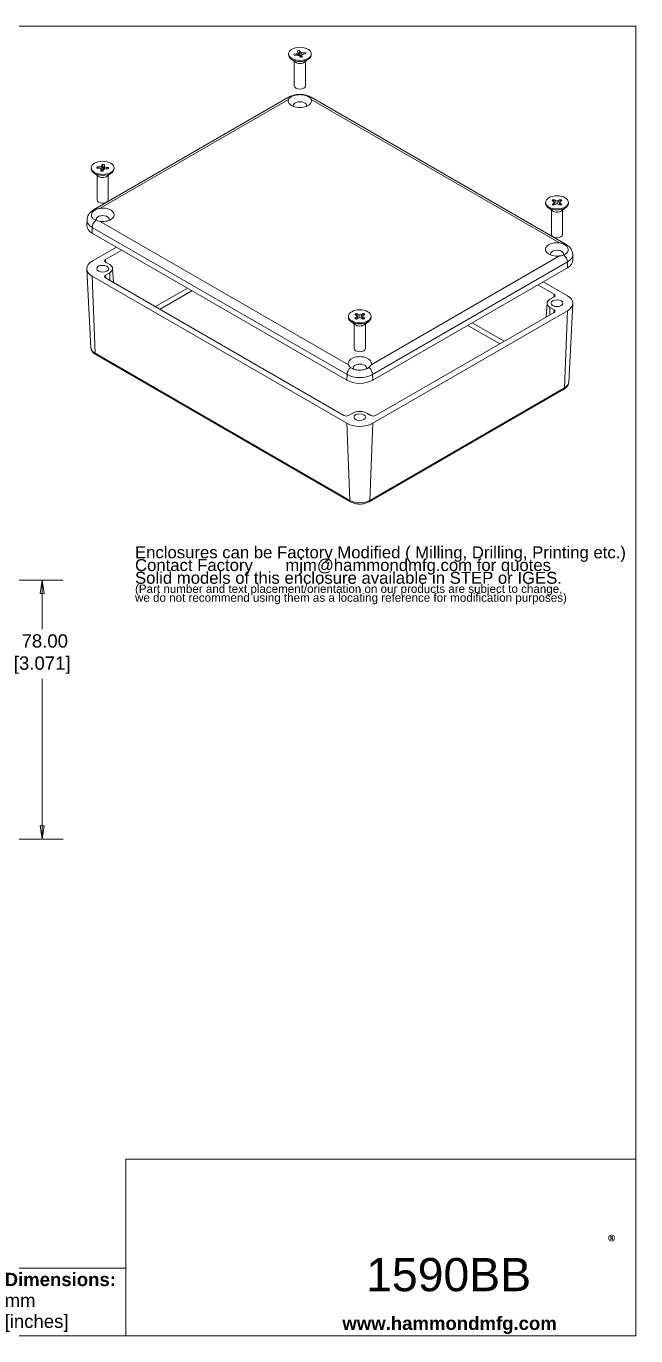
# Model space of a CAD drawing. Header units: millimetres. Extents: x 18 to 539, y 19 to 415.
# Drawn here: x 355.9 to 539.5, y 19.3 to 413.5 of the extents above; entities that cross this region are included whole.
import ezdxf

# ---------------------------------------------------------------- set-up
doc = ezdxf.new("R2010")
doc.units = ezdxf.units.MM
doc.header["$LTSCALE"] = 2
for name, color, linetype, lineweight in [('Dimension (ANSI)', 7, 'Continuous', 9), ('Sketch Geometry (ANSI)', 7, 'Continuous', 9), ('Symbol (ANSI)', 7, 'Continuous', 9), ('Visible (ANSI)', 7, 'Continuous', 9), ('Visible Narrow (ANSI)', 7, 'Continuous', 9)]:
    doc.layers.add(name, color=color, linetype=linetype, lineweight=lineweight)
doc.styles.add('Note Text (ANSI)', font='arial.ttf')
doc.styles.add('Text Style20', font='arial.ttf')
doc.dimstyles.new('Default - mm (ANSI)', dxfattribs={"dimscale": 2, "dimtxt": 2, "dimasz": 2, "dimexe": 3.175, "dimexo": 1, "dimgap": 0.8, "dimtad": 0, "dimtih": 1, "dimtoh": 1, "dimrnd": 1e-08, "dimzin": 4, "dimdsep": 46, "dimtxsty": 'Note Text (ANSI)', "dimblk": 'Filled-1', "dimcen": 0.09, "dimdle": 10, "dimclrd": 256, "dimclre": 256, "dimclrt": 256, "dimadec": 1, "dimazin": 0, "dimtfac": 1.524, "dimtofl": 0, "dimtmove": 0, "dimatfit": 3, "dimfxl": 0, "dimtolj": 1, "dimtzin": 0, "dimlwd": -1, "dimlwe": -1, "dimarcsym": 0})

# ---------------------------------------------------------------- blocks, each defined once
blk = doc.blocks.new('Title Blocks HAMMOND')
at = {"layer": 'Sketch Geometry (ANSI)'}
for p, q in [((270, 206.73), (9.35, 206.73)), ((9.35, 206.73), (9.35, 9.64)), ((270, 36.2), (270, 206.73)), ((270, 36.2), (193.21, 36.2)), ((193.21, 36.2), (193.21, 9.64)), ((270, 9.64), (270, 36.2)), ((173.94, 9.64), (173.94, 19.84)), ((173.94, 19.84), (193.21, 19.84)), ((193.21, 19.84), (193.21, 9.64)), ((9.35, 9.64), (173.94, 9.64)), ((193.21, 9.64), (173.94, 9.64)), ((193.21, 9.64), (270, 9.64))]:
    blk.add_line(p, q, dxfattribs=at)
at = {"layer": 'Symbol (ANSI)', "insert": (265.78, 24.7), "char_height": 2, "attachment_point": 1, "style": 'Note Text (ANSI)'}
blk.add_mtext('\\fCalibri|b1|i0;\\H2.0000;®\\fCalibri|b1|i0;\\H21.7410;\\P', dxfattribs=at)
at = {"layer": 'Symbol (ANSI)', "insert": (174.95, 14.67), "char_height": 2, "width": 30.7233, "attachment_point": 4, "line_spacing_factor": 0.944221, "style": 'Note Text (ANSI)'}
blk.add_mtext('\\fArial|b1|i0;\\H2.0000;Dimensions:\\fArial|b0|i0;\\H2.0000;\\Pmm\\P[inches]', dxfattribs=at)
at = {"layer": 'Symbol (ANSI)', "insert": (225.81, 11.22), "char_height": 2, "width": 32.2927, "attachment_point": 4, "style": 'Note Text (ANSI)'}
blk.add_mtext('\\fArial|b1|i0;\\H2.0000;www.hammondmfg.com', dxfattribs=at)
at = {"layer": 'Symbol (ANSI)', "style": 'Text Style20'}
blk.add_attdef('<TITLE>_001', (229.38, 16.35), '', height=5, dxfattribs=at)
blk = doc.blocks.new('Filled-1')
at = {"color": 0}
for p, q in [((0, 0), (-1, 0.15)), ((-1, 0.15), (-1, -0.15)), ((-1, 0), (0, 0)), ((-1, -0.15), (0, 0))]:
    blk.add_line(p, q, dxfattribs=at)
at = {"color": 0, "flags": 128}
blk.add_lwpolyline([(-1, -0.15), (0, 0), (-1, 0.15), (-1, -0.15)], dxfattribs=at)
at = {"color": 0}
blk.add_solid([(-1, -0.15), (0, 0), (-1, 0.15), (-1, -0.15)], dxfattribs=at)
blk = doc.blocks.new('*D25')
at = {"layer": 'Defpoints', "color": 0, "transparency": 16777216}
for p in [(347.43, 246.76), (347.43, 168.76), (360.72, 168.76)]:
    blk.add_point(p, dxfattribs=at)
at = {"layer": 'Dimension (ANSI)', "transparency": 16777216}
for p, q in [((349.43, 246.76), (367.07, 246.76)), ((360.72, 242.76), (360.72, 232.02)), ((360.72, 172.76), (360.72, 217.01)), ((349.43, 168.76), (367.07, 168.76))]:
    blk.add_line(p, q, dxfattribs=at)
at = {"layer": 'Dimension (ANSI)', "transparency": 16777216, "xscale": 4, "yscale": 4, "zscale": 4}
for p, rotation in [((360.72, 246.76), 90), ((360.72, 168.76), 270)]:
    blk.add_blockref('Filled-1', p, dxfattribs=dict(at, rotation=rotation))
at = {"layer": 'Dimension (ANSI)', "transparency": 16777216, "insert": (360.72, 224.51), "char_height": 4, "attachment_point": 5, "style": 'Note Text (ANSI)'}
blk.add_mtext('\\A1; 78.00\\P[3.071]', dxfattribs=at)

msp = doc.modelspace()

# ---------------------------------------------------------------- linework, layer by layer
at = {"layer": 'Visible (ANSI)'}
for p, q in [((437.713, 405.7), (437.539, 406.084)), ((438.227, 406.187), (438.401, 405.804)), ((434.901, 405.148), (434.901, 404.837)), ((436.998, 402.603), (435.626, 403.62)), ((436.53, 405.088), (437.193, 405.189)), ((436.641, 402.867), (436.641, 395.484)), ((437.373, 404.791), (436.71, 404.691)), ((437.193, 405.189), (437.648, 405.378)), ((437.193, 405.189), (437.229, 404.769)), ((437.931, 404.754), (437.373, 404.791)), ((437.648, 405.378), (437.713, 405.7)), ((437.648, 405.378), (437.765, 404.765)), ((437.713, 405.7), (437.922, 404.755)), ((438.26, 404.491), (437.931, 404.754)), ((438.06, 405.009), (438.195, 404.711)), ((438.401, 405.804), (438.195, 404.711)), ((438.195, 404.711), (438.606, 404.383)), ((438.433, 404.108), (438.26, 404.491)), ((438.401, 405.804), (438.73, 405.542)), ((438.73, 405.542), (438.606, 404.383)), ((438.606, 404.383), (438.891, 404.364)), ((438.73, 405.542), (439.287, 405.504)), ((439.012, 404.917), (438.844, 404.15)), ((438.948, 404.595), (438.851, 404.151)), ((439.012, 404.917), (438.948, 404.595)), ((438.948, 404.595), (439.121, 404.212)), ((439.467, 405.107), (439.012, 404.917)), ((439.287, 405.504), (439.951, 405.605)), ((439.287, 405.504), (439.294, 405.035)), ((440.131, 405.207), (439.467, 405.107)), ((439.663, 402.603), (441.035, 403.62)), ((440.019, 402.867), (440.019, 395.484)), ((441.759, 405.148), (441.759, 404.837)), ((376.216, 358.214), (434.906, 392.099)), ((441.755, 392.099), (518.476, 347.804)), ((375.504, 370.855), (375.504, 370.544)), ((377.813, 370.736), (377.134, 370.789)), ((377.229, 371.196), (377.909, 371.143)), ((378.304, 370.579), (377.813, 370.736)), ((377.909, 371.143), (378.455, 371.218)), ((377.909, 371.143), (377.913, 370.704)), ((378.435, 370.264), (378.304, 370.579)), ((378.455, 371.218), (378.727, 371.502)), ((378.455, 371.218), (378.603, 370.069)), ((378.727, 371.502), (378.819, 371.894)), ((378.727, 371.502), (378.943, 370.423)), ((378.943, 370.423), (379.015, 370.729)), ((379.432, 371.446), (379.204, 370.403)), ((379.958, 370.567), (379.412, 370.492)), ((379.524, 371.839), (379.432, 371.446)), ((379.432, 371.446), (379.562, 371.131)), ((379.562, 371.131), (379.452, 370.498)), ((379.562, 371.131), (380.054, 370.974)), ((380.637, 370.514), (379.958, 370.567)), ((380.054, 370.974), (380.028, 370.562)), ((380.054, 370.974), (380.733, 370.921)), ((382.362, 370.855), (382.362, 370.544)), ((377.601, 368.31), (376.229, 369.327)), ((377.244, 368.575), (377.244, 361.191)), ((378.343, 369.871), (378.435, 370.264)), ((378.435, 370.264), (378.529, 369.84)), ((378.482, 370.052), (378.603, 370.069)), ((378.603, 370.069), (378.943, 370.423)), ((379.14, 370.208), (379.047, 369.816)), ((379.412, 370.492), (379.14, 370.208)), ((379.204, 370.403), (379.241, 370.314)), ((380.266, 368.31), (381.638, 369.327)), ((380.622, 368.575), (380.622, 361.191)), ((512.33, 360.445), (512.33, 360.134)), ((514.426, 357.9), (513.054, 358.917)), ((514.742, 360.741), (514.257, 361.021)), ((514.257, 359.868), (514.742, 360.148)), ((514.968, 360.445), (514.742, 360.741)), ((514.742, 360.148), (514.968, 360.445)), ((514.742, 360.148), (514.831, 359.619)), ((514.76, 361.312), (515.245, 361.032)), ((515.245, 359.858), (514.76, 359.578)), ((514.968, 360.445), (515.123, 359.788)), ((515.098, 359.897), (515.116, 359.886)), ((515.245, 361.032), (515.116, 359.886)), ((515.116, 359.886), (515.24, 359.855)), ((515.245, 361.032), (515.759, 360.901)), ((515.759, 359.988), (515.245, 359.858)), ((515.759, 360.901), (516.272, 361.032)), ((515.759, 360.901), (515.759, 359.988)), ((516.272, 359.858), (515.759, 359.988)), ((516.272, 361.032), (516.757, 361.312)), ((516.272, 361.032), (516.401, 359.886)), ((516.757, 359.578), (516.272, 359.858)), ((516.277, 359.855), (516.401, 359.886)), ((516.549, 360.445), (516.394, 359.788)), ((516.401, 359.886), (516.42, 359.897)), ((516.775, 360.741), (516.549, 360.445)), ((516.549, 360.445), (516.775, 360.148)), ((516.775, 360.148), (516.686, 359.619)), ((517.26, 361.021), (516.775, 360.741)), ((516.775, 360.148), (517.26, 359.868)), ((517.091, 357.9), (518.463, 358.917)), ((519.188, 360.445), (519.188, 360.134)), ((374.214, 355.217), (374.142, 353.528)), ((514.069, 358.164), (514.069, 350.78)), ((517.448, 358.164), (517.448, 350.78)), ((452.472, 306.909), (375.751, 351.204)), ((383.087, 346.969), (375.751, 342.734)), ((379.817, 343.244), (384.678, 346.05)), ((520.477, 344.807), (520.55, 343.118)), ((375.411, 316.699), (374.143, 340.39)), ((381.055, 341.713), (379.817, 342.428)), ((379.817, 338.549), (381.055, 339.263)), ((381.932, 340.542), (382.154, 336.383)), ((518.941, 340.794), (460.251, 306.909)), ((375.751, 338.243), (452.472, 293.948)), ((451.589, 296.295), (379.817, 337.733)), ((510.014, 335.64), (514.875, 332.833)), ((518.941, 332.323), (511.605, 336.559)), ((514.875, 332.017), (513.637, 331.303)), ((460.251, 293.948), (518.941, 327.833)), ((514.875, 327.323), (461.134, 296.295)), ((512.76, 330.131), (512.537, 325.973)), ((513.637, 328.853), (514.875, 328.138)), ((519.281, 306.288), (520.549, 329.98)), ((452.933, 326.152), (452.933, 325.841)), ((455.029, 323.607), (453.657, 324.624)), ((454.672, 323.871), (454.672, 316.487)), ((455.345, 326.448), (454.86, 326.728)), ((454.86, 325.575), (455.345, 325.855)), ((455.571, 326.152), (455.345, 326.448)), ((455.345, 325.855), (455.571, 326.152)), ((455.345, 325.855), (455.434, 325.326)), ((455.363, 327.019), (455.848, 326.739)), ((455.848, 325.565), (455.363, 325.285)), ((455.571, 326.152), (455.726, 325.495)), ((455.701, 325.604), (455.719, 325.593)), ((455.848, 326.739), (455.719, 325.593)), ((455.719, 325.593), (455.843, 325.562)), ((455.848, 326.739), (456.362, 326.608)), ((456.362, 325.696), (455.848, 325.565)), ((456.362, 326.608), (456.875, 326.739)), ((456.362, 326.608), (456.362, 325.696)), ((456.875, 325.565), (456.362, 325.696)), ((456.875, 326.739), (457.36, 327.019)), ((456.875, 326.739), (457.004, 325.593)), ((457.36, 325.285), (456.875, 325.565)), ((456.88, 325.562), (457.004, 325.593)), ((457.152, 326.152), (456.997, 325.495)), ((457.004, 325.593), (457.023, 325.604)), ((457.378, 326.448), (457.152, 326.152)), ((457.152, 326.152), (457.378, 325.855)), ((457.378, 325.855), (457.289, 325.326)), ((457.863, 326.728), (457.378, 326.448)), ((457.378, 325.855), (457.863, 325.575)), ((457.694, 323.607), (459.066, 324.624)), ((458.051, 323.871), (458.051, 316.487)), ((459.791, 326.152), (459.791, 325.841)), ((376.854, 314.624), (453.576, 270.329)), ((459.148, 270.329), (517.837, 304.214)), ((454.24, 297.01), (453.002, 296.295)), ((459.721, 296.295), (458.483, 297.01))]:
    msp.add_line(p, q, dxfattribs=at)
for centre, major_axis in [((438.33, 405.148), (-3.429, 0)), ((378.933, 370.855), (3.429, 0)), ((515.759, 360.445), (-3.429, 0)), ((378.933, 340.488), (1.75, 0)), ((456.362, 326.152), (-3.429, 0)), ((515.759, 330.078), (1.75, 0)), ((456.362, 295.785), (1.75, 0))]:
    msp.add_ellipse(centre, major_axis=major_axis, ratio=0.5773503, dxfattribs=at)
for centre, major_axis, ratio, start_param, end_param in [((438.33, 405.148), (1.803, 0), 0.5773503, 1.6278933, 2.0248609), ((438.33, 404.837), (3.429, 0), 0.5773503, 3.1415927, 6.2831853), ((438.33, 405.148), (-1.803, 0), 0.5773503, 0.057097, 0.4540646), ((438.33, 403.203), (-1.689, 0), 0.5773503, 0.6619784, 2.4796143), ((438.33, 404.111), (1.579, 0), 0.5773503, 1.7429199, 1.8657036), ((438.33, 405.148), (-1.803, 0), 0.5773503, 1.6278933, 2.0248609), ((438.33, 405.148), (1.803, 0), 0.5773503, 0.057097, 0.4540646), ((438.33, 395.484), (1.689, 0), 0.5773503, 3.1415927, 6.2831853), ((438.33, 391.008), (3.5, 0), 0.5773503, 2.9355059, 6.4892721), ((438.33, 389.599), (2, 0), 0.5773503, 6.0458556, 9.6621077), ((378.933, 370.544), (3.429, 0), 0.5773503, 3.1415927, 6.2831853), ((378.933, 370.855), (-1.803, 0), 0.5773503, 5.9495409, 6.3465085), ((378.933, 370.855), (1.803, 0), 0.5773503, 1.2371519, 1.6341195), ((378.933, 369.818), (1.579, 0), 0.5773503, 1.3555467, 1.5190929), ((378.933, 370.855), (1.803, 0), 0.5773503, 5.9495409, 6.3465085), ((378.933, 368.91), (-1.689, 0), 0.5773503, 0.6619784, 2.4796143), ((378.933, 370.855), (-1.803, 0), 0.5773503, 1.2371519, 1.6341195), ((378.933, 361.191), (1.689, 0), 0.5773503, 3.1415927, 6.2831853), ((378.933, 356.715), (3.5, 0), 0.5773503, 4.5063022, 8.0600684), ((515.759, 360.134), (3.429, 0), 0.5773503, 3.1415927, 6.2831853), ((515.759, 360.445), (1.803, 0), 0.5773503, 2.1577107, 2.5546783), ((515.759, 360.445), (-1.803, 0), 0.5773503, 0.5869144, 0.9838819), ((515.759, 360.445), (1.803, 0), 0.5773503, 0.5869144, 0.9838819), ((515.759, 360.445), (-1.803, 0), 0.5773503, 2.1577107, 2.5546783), ((378.933, 355.307), (2, 0), 0.5773503, 6.0458556, 9.6743787), ((515.759, 358.499), (-1.689, 0), 0.5773503, 0.6619784, 2.4796143), ((379.64, 353.449), (-5.5, 0), 0.5773503, 6.2584901, 7.0685835), ((515.759, 346.305), (-3.5, 0), 0.5773503, 4.5063022, 8.0600684), ((515.759, 350.78), (1.689, 0), 0.5773503, 3.1415927, 6.2831853), ((380.526, 342.836), (-1.002, 0), 0.5762528, 5.4987385, 7.0676321), ((515.759, 344.896), (2, 0), 0.5773503, 6.0335846, 9.6621077), ((515.051, 343.039), (5.5, 0), 0.5773503, 5.4977871, 6.3078805), ((379.64, 340.488), (-5.5, 0), 0.5773503, 5.4977871, 7.0685835), ((378.933, 340.488), (3, 0), 0.5773503, 5.4977871, 7.0685835), ((380.526, 338.141), (-1.002, 0), 0.5762528, 5.4987385, 7.0676321), ((515.759, 330.078), (-3, 0), 0.5773503, 5.4977871, 7.0685835), ((514.166, 332.425), (1.002, 0), 0.5762528, 5.4987385, 7.0676321), ((515.051, 330.078), (5.5, 0), 0.5773503, 5.4977871, 7.0685835), ((514.166, 327.73), (1.002, 0), 0.5762528, 5.4987385, 7.0676321), ((456.362, 325.841), (3.429, 0), 0.5773503, 3.1415927, 6.2831853), ((456.362, 326.152), (1.803, 0), 0.5773503, 2.1577107, 2.5546783), ((456.362, 326.152), (-1.803, 0), 0.5773503, 0.5869144, 0.9838819), ((456.362, 324.207), (-1.689, 0), 0.5773503, 0.6619784, 2.4796143), ((456.362, 326.152), (1.803, 0), 0.5773503, 0.5869144, 0.9838819), ((456.362, 326.152), (-1.803, 0), 0.5773503, 2.1577107, 2.5546783), ((456.362, 316.487), (1.689, 0), 0.5773503, 3.1415927, 6.2831853), ((456.362, 312.012), (-3.5, 0), 0.5773503, 2.9355059, 6.4892721), ((456.362, 310.603), (2, 0), 0.5773503, 6.0252788, 9.6826845), ((456.362, 309.155), (-5.5, 0), 0.5773503, 0.7853982, 2.3561945), ((452.296, 296.704), (1, 0), 0.5784498, 3.9279421, 5.4968358), ((456.362, 295.785), (-3, 0), 0.5773503, 3.9269908, 5.4977871), ((460.427, 296.704), (1, 0), 0.5784498, 3.9279421, 5.4968358), ((456.362, 296.193), (5.5, 0), 0.5773503, 3.9269908, 5.4977871)]:
    msp.add_ellipse(centre, major_axis=major_axis, ratio=ratio, start_param=start_param, end_param=end_param, dxfattribs=at)
for points in [[(438.227, 406.187), (438.137, 405.567), (438.06, 405.009)], [(436.53, 405.088), (436.543, 405.024), (436.556, 404.961)], [(439.951, 405.605), (439.929, 405.385), (439.906, 405.173)], [(377.229, 371.196), (377.257, 370.983), (377.284, 370.777)], [(378.819, 371.894), (378.924, 371.281), (379.015, 370.729)], [(380.733, 370.921), (380.7, 370.742), (380.667, 370.569)], [(514.76, 361.312), (514.753, 361.016), (514.748, 360.734)], [(516.757, 361.312), (516.764, 361.016), (516.769, 360.734)], [(455.363, 327.019), (455.356, 326.723), (455.351, 326.441)], [(457.36, 327.019), (457.367, 326.723), (457.372, 326.441)]]:
    msp.add_open_spline(points, degree=2, dxfattribs=at)
for points, knots in [([(434.904, 391.422), (434.967, 391.596), (435.092, 391.755), (435.348, 391.99), (435.452, 392.071), (435.564, 392.149)], [0.78002071, 0.78002071, 0.78002071, 0.78002071, 0.87175228, 0.87175228, 0.92293975, 0.92293975, 0.92293975, 0.92293975]), ([(434.906, 392.099), (435.317, 392.336), (435.755, 392.516), (436.664, 392.783), (437.135, 392.87), (438.089, 392.958), (438.572, 392.958), (439.526, 392.87), (439.997, 392.783), (440.906, 392.516), (441.344, 392.336), (441.755, 392.099)], [0, 0, 0, 0, 0.3141593, 0.3141593, 0.6283185, 0.6283185, 0.9424778, 0.9424778, 1.2566371, 1.2566371, 1.5707963, 1.5707963, 1.5707963, 1.5707963]), ([(435.564, 392.149), (435.796, 392.311), (436.076, 392.45), (436.765, 392.695), (437.183, 392.787), (438.077, 392.885), (438.546, 392.887), (439.459, 392.792), (439.896, 392.696), (440.593, 392.445), (440.868, 392.308), (441.097, 392.149)], [-0.93134701, -0.93134701, -0.93134701, -0.93134701, -0.81827831, -0.81827831, -0.68407016, -0.68407016, -0.54502011, -0.54502011, -0.40527843, -0.40527843, -0.29390011, -0.29390011, -0.29390011, -0.29390011]), ([(441.097, 392.149), (441.208, 392.071), (441.312, 391.99), (441.569, 391.755), (441.693, 391.596), (441.756, 391.422)], [1.01990453, 1.01990453, 1.01990453, 1.01990453, 1.07109199, 1.07109199, 1.16282356, 1.16282356, 1.16282356, 1.16282356]), ([(374.214, 355.217), (374.226, 355.493), (374.275, 355.765), (374.434, 356.279), (374.544, 356.52), (374.804, 356.96), (374.954, 357.16), (375.28, 357.52), (375.456, 357.681), (375.824, 357.971), (376.017, 358.099), (376.216, 358.214)], [5.52248237, 5.52248237, 5.52248237, 5.52248237, 5.67462295, 5.67462295, 5.82676354, 5.82676354, 5.97890413, 5.97890413, 6.13104472, 6.13104472, 6.28318531, 6.28318531, 6.28318531, 6.28318531]), ([(376.874, 355.07), (376.578, 355.195), (376.322, 355.348), (375.869, 355.729), (375.697, 355.964), (375.514, 356.472), (375.512, 356.743), (375.688, 357.277), (375.866, 357.536), (376.33, 357.956), (376.583, 358.123), (376.874, 358.264)], [-0.93134701, -0.93134701, -0.93134701, -0.93134701, -0.81827831, -0.81827831, -0.68407016, -0.68407016, -0.54502011, -0.54502011, -0.40527843, -0.40527843, -0.29390011, -0.29390011, -0.29390011, -0.29390011]), ([(376.874, 358.264), (377.016, 358.333), (377.168, 358.4), (377.611, 358.569), (377.915, 358.657), (378.217, 358.693)], [1.01990453, 1.01990453, 1.01990453, 1.01990453, 1.07109199, 1.07109199, 1.16282356, 1.16282356, 1.16282356, 1.16282356]), ([(378.217, 354.738), (377.915, 354.774), (377.611, 354.829), (377.168, 354.957), (377.016, 355.01), (376.874, 355.07)], [0.78002071, 0.78002071, 0.78002071, 0.78002071, 0.87175228, 0.87175228, 0.92293975, 0.92293975, 0.92293975, 0.92293975]), ([(516.475, 348.283), (516.777, 348.247), (517.081, 348.158), (517.523, 347.99), (517.676, 347.923), (517.818, 347.854)], [0.78002071, 0.78002071, 0.78002071, 0.78002071, 0.87175228, 0.87175228, 0.92293975, 0.92293975, 0.92293975, 0.92293975]), ([(517.818, 347.854), (517.917, 347.806), (518.012, 347.755), (518.417, 347.512), (518.67, 347.292), (519.035, 346.807), (519.138, 346.544), (519.171, 346.009), (519.093, 345.742), (518.762, 345.25), (518.514, 345.03), (518.077, 344.778), (517.951, 344.716), (517.818, 344.66)], [-1.87633308, -1.87633308, -1.87633308, -1.87633308, -1.83834491, -1.83834491, -1.70642584, -1.70642584, -1.57019131, -1.57019131, -1.42926225, -1.42926225, -1.29017338, -1.29017338, -1.23898343, -1.23898343, -1.23898343, -1.23898343]), ([(518.476, 347.804), (518.675, 347.689), (518.868, 347.561), (519.236, 347.271), (519.412, 347.11), (519.738, 346.749), (519.888, 346.55), (520.148, 346.11), (520.258, 345.869), (520.417, 345.355), (520.466, 345.082), (520.477, 344.807)], [1.57079633, 1.57079633, 1.57079633, 1.57079633, 1.72293691, 1.72293691, 1.8750775, 1.8750775, 2.02721809, 2.02721809, 2.17935868, 2.17935868, 2.33149927, 2.33149927, 2.33149927, 2.33149927]), ([(517.818, 344.66), (517.676, 344.6), (517.523, 344.546), (517.081, 344.419), (516.777, 344.364), (516.475, 344.327)], [1.01990453, 1.01990453, 1.01990453, 1.01990453, 1.07109199, 1.07109199, 1.16282356, 1.16282356, 1.16282356, 1.16282356]), ([(375.411, 316.699), (375.42, 316.518), (375.454, 316.339), (375.562, 315.999), (375.637, 315.837), (375.817, 315.536), (375.922, 315.397), (376.155, 315.141), (376.283, 315.024), (376.556, 314.809), (376.702, 314.712), (376.854, 314.624)], [3.95786867, 3.95786867, 3.95786867, 3.95786867, 4.10877273, 4.10877273, 4.2596768, 4.2596768, 4.41058086, 4.41058086, 4.56148492, 4.56148492, 4.71238898, 4.71238898, 4.71238898, 4.71238898]), ([(453.595, 310.775), (453.484, 310.862), (453.38, 310.956), (453.123, 311.232), (452.999, 311.425), (452.936, 311.599)], [1.01990453, 1.01990453, 1.01990453, 1.01990453, 1.07109199, 1.07109199, 1.16282356, 1.16282356, 1.16282356, 1.16282356]), ([(459.787, 311.599), (459.724, 311.425), (459.6, 311.232), (459.344, 310.956), (459.239, 310.862), (459.128, 310.775)], [0.78002071, 0.78002071, 0.78002071, 0.78002071, 0.87175228, 0.87175228, 0.92293975, 0.92293975, 0.92293975, 0.92293975]), ([(459.128, 310.775), (459.05, 310.715), (458.966, 310.657), (458.57, 310.41), (458.205, 310.254), (457.388, 310.03), (456.941, 309.966), (456.016, 309.946), (455.547, 309.993), (454.674, 310.197), (454.276, 310.35), (453.815, 310.617), (453.7, 310.694), (453.595, 310.775)], [-1.87633308, -1.87633308, -1.87633308, -1.87633308, -1.83834491, -1.83834491, -1.70642584, -1.70642584, -1.57019131, -1.57019131, -1.42926225, -1.42926225, -1.29017338, -1.29017338, -1.23898343, -1.23898343, -1.23898343, -1.23898343]), ([(517.837, 304.214), (517.99, 304.302), (518.136, 304.399), (518.409, 304.613), (518.537, 304.731), (518.77, 304.987), (518.875, 305.126), (519.055, 305.427), (519.13, 305.588), (519.238, 305.929), (519.272, 306.108), (519.281, 306.288)], [0, 0, 0, 0, 0.15090406, 0.15090406, 0.30180812, 0.30180812, 0.45271218, 0.45271218, 0.60361625, 0.60361625, 0.75452031, 0.75452031, 0.75452031, 0.75452031]), ([(453.576, 270.329), (453.893, 270.145), (454.243, 270.001), (454.981, 269.784), (455.369, 269.712), (456.16, 269.639), (456.563, 269.639), (457.354, 269.712), (457.743, 269.784), (458.48, 270.001), (458.83, 270.145), (459.148, 270.329)], [4.712389, 4.712389, 4.712389, 4.712389, 5.0265482, 5.0265482, 5.3407075, 5.3407075, 5.6548668, 5.6548668, 5.969026, 5.969026, 6.2831853, 6.2831853, 6.2831853, 6.2831853])]:
    msp.add_open_spline(points, degree=3, knots=knots, dxfattribs=at)
at = {"layer": 'Visible Narrow (ANSI)'}
for p, q in [((378.217, 358.693), (434.904, 391.422)), ((441.756, 391.422), (516.475, 348.283)), ((375.751, 351.204), (375.802, 352.924)), ((375.802, 352.924), (452.524, 308.629)), ((452.936, 311.599), (378.217, 354.738)), ((379.881, 342.391), (379.817, 343.244)), ((516.475, 344.327), (459.787, 311.599)), ((381.055, 339.263), (381.14, 336.969)), ((460.2, 308.629), (518.889, 342.513)), ((518.941, 340.794), (518.889, 342.513)), ((375.751, 338.243), (376.648, 315.047)), ((379.881, 337.696), (379.817, 338.549)), ((404.451, 334.634), (394.817, 329.072)), ((396.2, 328.274), (405.834, 333.836)), ((514.875, 332.833), (514.811, 331.98)), ((513.637, 328.853), (513.552, 326.559)), ((514.875, 328.138), (514.811, 327.285)), ((518.941, 327.833), (518.044, 304.636)), ((488.858, 323.426), (498.492, 317.864)), ((499.874, 318.662), (490.241, 324.224)), ((453.369, 270.752), (376.648, 315.047)), ((452.472, 306.909), (452.524, 308.629)), ((460.251, 306.909), (460.2, 308.629)), ((518.044, 304.636), (459.354, 270.752)), ((452.472, 293.948), (453.369, 270.752)), ((460.251, 293.948), (459.354, 270.752))]:
    msp.add_line(p, q, dxfattribs=at)
for centre, major_axis, start_param, end_param in [((435.906, 390.367), (-1, 1.732), 5.7417663, 6.2831853), ((440.755, 390.367), (1, 1.732), 0, 0.541419), ((379.64, 355.139), (-5.428, 0), 6.2584901, 7.0685835), ((377.216, 353.683), (-1, -1.732), 4.17097, 5.4628806), ((377.216, 356.482), (-1, 1.732), 5.7417663, 6.2831853), ((517.476, 346.072), (1, 1.732), 0, 0.541419), ((517.476, 343.272), (-1, 1.732), 3.9618974, 5.253808), ((515.051, 344.729), (5.428, 0), 5.4977871, 6.3078805), ((379.64, 316.774), (-4.232, 0), 0.0308779, 0.7853982), ((377.354, 315.49), (-0.5, -0.866), 5.5414204, 6.2831853), ((453.937, 309.388), (-1, -1.732), 4.17097, 5.4628806), ((456.362, 310.845), (5.428, 0), 3.9269908, 5.4977871), ((458.786, 309.388), (1, -1.732), 0.8203047, 2.1122153), ((517.337, 305.08), (0.5, -0.866), 0, 0.7417649), ((515.051, 306.364), (4.232, 0), 5.4977871, 6.2523075), ((454.076, 271.195), (-0.5, -0.866), 5.5414204, 6.2831853), ((456.362, 272.479), (-4.232, 0), 0.7853982, 2.3561945), ((458.648, 271.195), (0.5, -0.866), 0, 0.7417649)]:
    msp.add_ellipse(centre, major_axis=major_axis, ratio=0.5773503, start_param=start_param, end_param=end_param, dxfattribs=at)

# ---------------------------------------------------------------- block references
at = {"xscale": 2, "yscale": 2, "zscale": 2}
msp.add_blockref('Title Blocks HAMMOND', (-0.498, 0.025), dxfattribs=at).add_auto_attribs({'<TITLE>_001': '1590BB'})

# ---------------------------------------------------------------- texts
at = {"layer": 'Symbol (ANSI)', "color": 5, "true_color": 0x0000ff, "insert": (388.675, 246.31), "char_height": 4, "width": 148.60771, "attachment_point": 4, "line_spacing_factor": 0.639812, "style": 'Note Text (ANSI)'}
msp.add_mtext('{\\H0.9x;Enclosures can be Factory Modified ( Milling, Drilling, Printing etc.)\\PContact Factory       mjm@hammondmfg.com for quotes\\H1.5042x; \\H0.66482x;\\PSolid models of this enclosure available in STEP or IGES.\\H1.571x; \\H0.67192x;\\P\\H0.65789x;(Part number and text placement/orientation on our products are subject to change,\\H1.8285x; \\H0.5469x;\\Pwe do not recommend using them as a locating reference for modification purposes)\\fCalibri|b0|i0|c0|p34;\\H1.5141x; \\H0.66046x;\\P\\H1.4509x; }', dxfattribs=at)

# ---------------------------------------------------------------- dimensions: what is measured, and where the dimension line sits
at = {"layer": 'Dimension (ANSI)'}
dim = msp.add_linear_dim(base=(360.718, 168.761), p1=(347.434, 246.761), p2=(347.434, 168.761), angle=90, text=' <>\\X[3.071]', dimstyle='Default - mm (ANSI)', override={"dimgap": 0.8, "dimdec": 2, "dimpost": '\\X', "dimtol": 0, "dimlim": 0, "dimtp": 0, "dimtm": 0, "dimtdec": 2, "dimatfit": 1}, dxfattribs=at)
dim.commit()
dim.dimension.update_dxf_attribs({"geometry": '*D25', "text_midpoint": (360.718, 224.511), "dimtype": 160})

doc.saveas('drawing.dxf')
